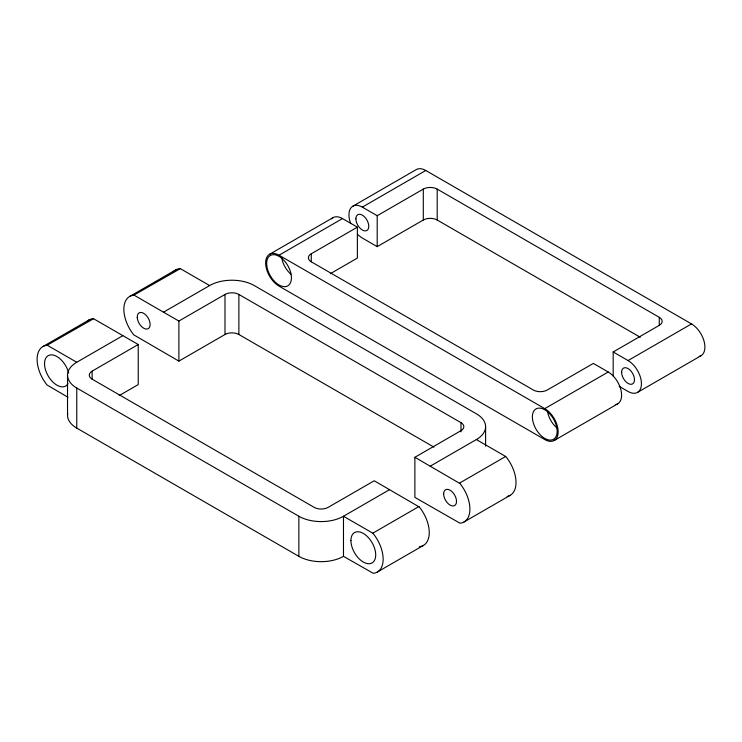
<?xml version="1.0" encoding="UTF-8"?>
<svg xmlns="http://www.w3.org/2000/svg" width="742" height="742" viewBox="0 0 742 742"><rect width="100%" height="100%" fill="white"/><g stroke="black" fill="none" stroke-linecap="round" stroke-linejoin="round"><path stroke-width="1.11" d="M42.906 346.57L89.012 319.95M129.665 296.475L175.771 269.856M67.967 397.267L47.015 384.959A28.048 16.194 60 0 1 47.015 345.299L93.548 318.726L138.235 344.52L138.235 384.597L119.193 395.588M433.968 447.138L238.878 334.503A9.813 5.667 0 0 0 224.993 334.503L178.887 361.122L133.773 334.874A28.048 16.194 60 0 1 133.773 295.205L180.315 268.632L209.624 285.559A31.554 18.216 0 0 1 254.246 285.559L476.355 413.786A31.554 18.216 0 0 1 476.355 439.552L430.249 466.171M47.442 345.345L76.76 362.263L122.866 335.644M163.518 312.178L209.624 285.559M269.569 254.283L333.028 217.647M352.858 206.193L416.318 169.556A18.93 10.926 60 0 1 425.778 170.493L691.516 323.911A18.93 10.926 60 0 1 704.279 342.09A18.93 10.926 60 0 1 699.187 356.466M279.038 255.22L544.767 408.638A18.93 10.926 60 0 1 558.151 431.825A18.93 10.926 60 0 1 544.767 439.552L279.038 286.134A18.93 10.926 60 0 1 265.645 262.946A18.93 10.926 60 0 1 279.038 255.22L342.498 218.584L357.366 227.163L357.366 258.077L330.301 273.705M350.734 223.62A18.93 10.926 60 0 1 362.328 207.129L425.778 170.493M419.341 546.678A28.048 16.194 60 0 0 419.341 507.018L374.218 480.77L328.112 507.389A9.813 5.667 0 0 1 314.237 507.389L92.129 379.153L92.129 371.139L138.235 344.52M134.2 295.251L178.887 321.054L224.993 294.435A9.813 5.667 0 0 1 238.878 294.435L460.986 422.662L460.986 431.825M615.897 404.548A18.93 10.926 60 0 0 620.989 390.181A18.93 10.926 60 0 0 608.227 372.002L593.35 363.413L547.244 390.032A9.813 5.667 0 0 1 533.368 390.032L311.26 261.805L311.26 253.783L357.366 227.163M362.328 207.129L377.196 215.718L423.302 189.099A9.813 5.667 0 0 1 437.186 189.099L659.286 317.326L659.286 325.348L613.18 351.968L613.18 376.008M357.533 234.249A18.93 10.926 60 0 0 362.328 238.043L377.196 246.632L423.302 220.012A9.813 5.667 0 0 1 437.186 220.012L640.281 337.267M414.88 457.295L459.994 483.552A28.048 16.194 60 0 1 459.994 523.212L414.88 497.372L414.88 457.295L460.986 430.675A9.813 5.667 0 0 0 460.986 422.662M389.587 489.637L343.481 516.256A31.554 18.216 0 0 1 298.868 516.256L76.76 388.029A31.554 18.216 0 0 1 76.76 362.263M544.767 408.638L608.227 372.002M613.18 351.968L628.057 360.547L691.516 323.911M372.799 533.183L373.235 533.637A28.048 16.194 60 0 1 373.235 573.297L343.481 556.333L343.481 516.256L372.799 533.183L418.905 506.563M459.558 483.098L505.664 456.478L506.1 456.933A28.048 16.194 60 0 1 507.194 496.435M554.228 440.488L617.687 403.852M637.517 392.397L700.977 355.761M377.335 572.036L423.441 545.416M464.093 521.941L510.208 495.322M180.315 268.632L179.879 268.585A28.048 16.194 60 0 0 173.303 271.906M93.548 318.726L93.121 318.68A28.048 16.194 60 0 0 87.306 321.212M619.134 386.313L628.057 391.461A18.93 10.926 60 0 0 641.44 383.735A18.93 10.926 60 0 0 628.057 360.547M476.355 439.552L505.664 456.478M67.689 413.322A31.554 18.216 0 0 0 76.76 428.097L298.868 556.333A31.554 18.216 0 0 0 343.481 556.333M485.593 426.669L485.593 446.137M437.186 189.099L437.186 220.012M423.302 189.099L423.302 220.012M377.196 215.718L377.196 246.632M298.868 516.256L298.868 556.333M238.878 294.435L238.878 334.503M224.993 294.435L224.993 334.503M178.887 321.054L178.887 361.122M76.76 388.029L76.76 428.097M67.522 375.146L67.522 415.223M311.26 261.805A9.813 5.667 0 0 1 311.26 253.783M331.526 218.844A18.93 10.926 60 0 1 342.498 218.584M557.325 428.236A17.53 10.119 60 0 1 547.503 411.402M290.836 274.178A17.53 10.119 60 0 1 281.784 258.04M659.286 317.326A9.813 5.667 0 0 1 659.286 325.348M92.129 379.153A9.813 5.667 0 0 1 92.129 371.139M68.023 383.642A17.53 10.119 60 0 1 48.722 376.843A17.53 10.119 60 0 1 50.085 354.973A17.53 10.119 60 0 1 68.681 373.087M532.496 418.998A17.53 10.119 60 0 0 552.391 439.774A17.53 10.119 60 0 0 549.414 413.507A17.53 10.119 60 0 0 532.496 418.998M266.768 265.627A17.53 10.119 60 0 0 286.69 286.347A17.53 10.119 60 0 0 283.648 260.052A17.53 10.119 60 0 0 266.768 265.627M355.882 218.862A9.117 5.259 60 0 0 365.546 230.892A9.117 5.259 60 0 0 365.546 218A9.117 5.259 60 0 0 355.882 218.862M621.611 372.289A9.117 5.259 60 0 0 631.275 384.31A9.117 5.259 60 0 0 631.275 371.427A9.117 5.259 60 0 0 621.611 372.289M350.92 540.584A17.53 10.119 60 0 0 369.516 563.716A17.53 10.119 60 0 0 369.516 538.924A17.53 10.119 60 0 0 350.92 540.584M443.633 493.931A9.117 5.259 60 0 0 453.297 505.961A9.117 5.259 60 0 0 453.297 493.068A9.117 5.259 60 0 0 443.633 493.931M137.251 317.465A9.117 5.259 60 0 0 147.222 329.031A9.117 5.259 60 0 0 146.591 315.795A9.117 5.259 60 0 0 137.251 317.465"/></g></svg>
